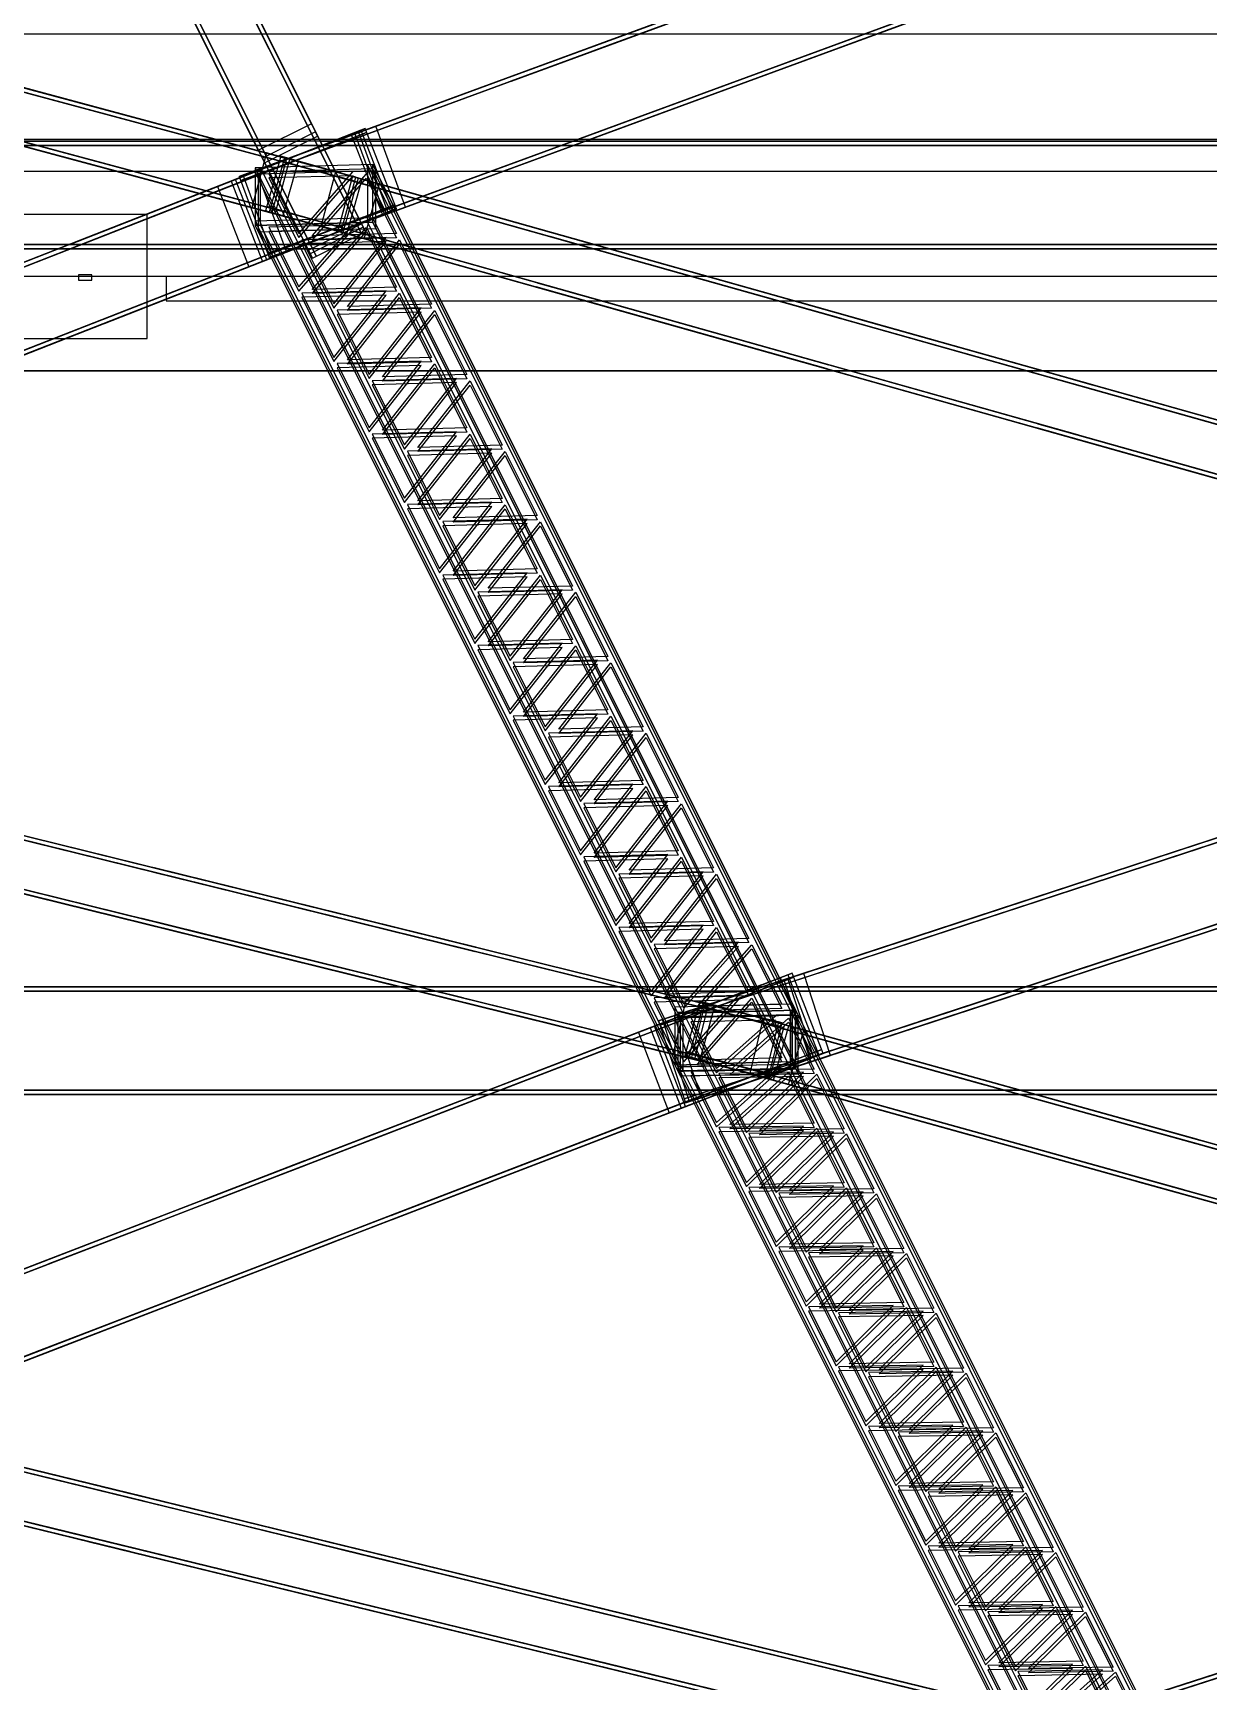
# Model space of a CAD drawing. Header units: millimetres. Extents: x -52000 to 48850, y -48850 to 51750.
# Drawn here: x -12194 to -7832, y 16786 to 22904 of the extents above; entities that cross this region are included whole.
import ezdxf

# ---------------------------------------------------------------- set-up
doc = ezdxf.new("R2010")
doc.units = ezdxf.units.MM
doc.layers.add('D-STR-BASE', color=7, linetype='Continuous', lineweight=25)
doc.layers.add('D-STR-STRC', color=7, linetype='Continuous', lineweight=25)

msp = doc.modelspace()

# ---------------------------------------------------------------- linework, layer by layer
at = {"layer": 'D-STR-BASE'}
for points in [[(-24900, -22900), (24900, -22900), (24900, 22900), (-24900, 22900)], [(24450, 22390), (-24450, 22390), (-24450, 22510), (24450, 22510)], [(24450, 22390), (-24450, 22390), (-24450, 22510), (24450, 22510)], [(-12230, 21770), (-11770, 21770), (-11770, 22230), (-12230, 22230)], [(24000, 22000), (-24000, 22000), (-24000, 21650), (24000, 21650)], [(24000, 22000), (-24000, 22000), (-24000, 21650), (24000, 21650)], [(24000, 22000), (-24000, 22000), (-24000, 21650), (24000, 21650)], [(24000, 22000), (-24000, 22000), (-24000, 21650), (24000, 21650)], [(24000, 22000), (-24000, 22000), (-24000, 21650), (24000, 21650)], [(24000, 22000), (-24000, 22000), (-24000, 21650), (24000, 21650)], [(24000, 22000), (-24000, 22000), (-24000, 21650), (24000, 21650)], [(24000, 22000), (-24000, 22000), (-24000, 21650), (24000, 21650)], [(-11975, 22006), (-12025, 22006), (-12025, 21986), (-11975, 21986)], [(-6300, 22000), (-11700, 22000), (-11700, 21910), (-6300, 21910)], [(-6300, 22000), (-11700, 22000), (-11700, 21910), (-6300, 21910)], [(-23650, -21650), (23650, -21650), (23650, 21650), (-23650, 21650)], [(-23650, -21650), (23650, -21650), (23650, 21650), (-23650, 21650)], [(-23650, -21650), (23650, -21650), (23650, 21650), (-23650, 21650)], [(-23650, -21650), (23650, -21650), (23650, 21650), (-23650, 21650)]]:
    msp.add_lwpolyline(points, close=True, dxfattribs=at)
at = {"layer": 'D-STR-STRC'}
for points in [[(-13208.7, 26627.6), (-13023.1, 26256.5), (-10974.4, 22159), (-11160, 22530.2)], [(-13194.4, 26634.8), (-13008.8, 26263.6), (-10960.1, 22166.2), (-11145.7, 22537.3)], [(166.5, 26631.7), (-276.9, 26468.7), (-11428.2, 22371.3), (-10984.7, 22534.2)], [(172.1, 26616.6), (-271.4, 26453.7), (-11422.7, 22356.3), (-10979.2, 22519.2)], [(-26505.8, 26520.6), (-26248, 26451.3), (-10999.3, 22353.9), (-11257.1, 22423.1)], [(-26501.7, 26536), (-26243.8, 26466.8), (-10995.1, 22369.3), (-11252.9, 22438.6)], [(-13391.2, 26536.4), (-13205.6, 26165.2), (-11156.9, 22067.8), (-11342.5, 22439)], [(-13376.9, 26543.5), (-13191.3, 26172.4), (-11142.6, 22074.9), (-11328.2, 22446.1)], [(-26556.2, 26333.2), (-26298.3, 26264), (-11049.6, 22166.5), (-11307.4, 22235.8)], [(-26552, 26348.7), (-26294.2, 26279.4), (-11045.5, 22182), (-11303.3, 22251.2)], [(271.4, 26346.3), (-172.1, 26183.4), (-11323.3, 22085.9), (-10879.9, 22248.9)], [(276.9, 26331.3), (-166.5, 26168.3), (-11317.8, 22070.9), (-10874.4, 22233.8)], [(-11632.2, 23474.7), (-11499.4, 23208.9), (-11343.5, 22897.2)], [(-11827, 23408), (-11671.1, 23096.3), (-11538.3, 22830.6)], [(-11814.7, 23383.4), (-11681.8, 23117.7), (-11526, 22806)], [(-11812.7, 23415.2), (-11656.8, 23103.4), (-11524, 22837.7)], [(-11800.4, 23390.6), (-11667.5, 23124.9), (-11511.7, 22813.1)], [(-9202.5, 23189.1), (-9559.3, 23058), (-10425.3, 22739.8)], [(-9199.8, 23190.1), (-10065.8, 22871.9), (-10422.6, 22740.8)], [(-8168.4, 23245.2), (-8525.2, 23114.1), (-9391.2, 22795.9)], [(-8165.7, 23246.2), (-9031.6, 22928), (-9388.5, 22796.9)], [(-8162.9, 23230.2), (-8519.7, 23099.1), (-9385.7, 22780.9)], [(-8160.2, 23231.2), (-9026.1, 22913), (-9383, 22781.9)], [(-11473.8, 23157.8), (-11317.9, 22846.1), (-11185.1, 22580.3)], [(-11461.5, 23133.2), (-11328.6, 22867.5), (-11172.8, 22555.8)], [(-11459.5, 23165), (-11303.6, 22853.2), (-11170.8, 22587.5)], [(-11447.2, 23140.4), (-11314.3, 22874.6), (-11158.5, 22562.9)], [(-9197, 23174.1), (-9553.8, 23042.9), (-10419.8, 22724.8)], [(-9194.3, 23175.1), (-10060.2, 22856.9), (-10417.1, 22725.7)], [(-11656.3, 23066.6), (-11500.4, 22754.8), (-11367.5, 22489.1)], [(-11642, 23073.7), (-11486.1, 22762), (-11353.2, 22496.3)], [(-11644, 23042), (-11511.1, 22776.3), (-11355.2, 22464.5)], [(-11629.7, 23049.1), (-11496.8, 22783.4), (-11340.9, 22471.7)], [(-9097.7, 22903.7), (-9454.5, 22772.6), (-10320.4, 22454.4)], [(-9095, 22904.7), (-9960.9, 22586.5), (-10317.8, 22455.4)], [(-9092.1, 22888.7), (-9449, 22757.6), (-10314.9, 22439.4)], [(-9089.4, 22889.7), (-9955.4, 22571.5), (-10312.2, 22440.4)], [(-10131.8, 22847.6), (-10488.6, 22716.5), (-11308.7, 22415.2)], [(-10129.1, 22848.6), (-10949.1, 22547.3), (-11306, 22416.2)], [(-10126.3, 22832.6), (-10483.1, 22701.5), (-11303.1, 22400.2)], [(-10123.6, 22833.6), (-10943.6, 22532.3), (-11300.5, 22401.2)], [(-11288.8, 22823.5), (-11143.7, 22533.3), (-11010.8, 22267.6)], [(-12451, 22760.5), (-12269.9, 22711.9), (-11127.8, 22405)], [(-12445.1, 22758.9), (-11302.9, 22452), (-11121.9, 22403.4)], [(-11303.1, 22816.3), (-11158, 22526.2), (-11025.1, 22260.4)], [(-11290.8, 22791.8), (-11157.9, 22526), (-11012.8, 22235.9)], [(-11276.5, 22798.9), (-11143.6, 22533.2), (-10998.5, 22243)], [(-12455.1, 22745.1), (-12274.1, 22696.4), (-11131.9, 22389.5)], [(-12449.2, 22743.5), (-11307.1, 22436.6), (-11126, 22387.9)], [(-11485.5, 22725.1), (-11340.5, 22434.9), (-11207.6, 22169.2)], [(-11473.2, 22700.5), (-11340.4, 22434.8), (-11195.3, 22144.6)], [(-11471.2, 22732.3), (-11326.1, 22442.1), (-11193.3, 22176.4)], [(-11458.9, 22707.7), (-11326.1, 22442), (-11181, 22151.8)], [(-10961.2, 22548.9), (-11458.1, 22354.2), (-19470, 19214.7), (-18973.1, 19409.5)], [(-10955.4, 22534), (-11452.3, 22339.3), (-19464.1, 19199.9), (-18967.2, 19394.6)], [(-12505.5, 22557.7), (-12324.4, 22509.1), (-11182.3, 22202.2)], [(-12501.3, 22573.2), (-12320.2, 22524.5), (-11178.1, 22217.6)], [(-12499.6, 22556.1), (-11357.4, 22249.2), (-11176.4, 22200.6)], [(-12495.4, 22571.6), (-11353.3, 22264.7), (-11172.2, 22216)], [(-10895.9, 22230.8), (-11012.6, 22528.7), (-11509.5, 22334), (-11392.7, 22036.1)], [(-10844.5, 22250.9), (-10961.2, 22548.9), (-11458.1, 22354.2), (-11341.4, 22056.2)], [(-10874.4, 22233.8), (-10984.7, 22534.2), (-11428.2, 22371.3), (-11317.8, 22070.9)], [(-10811.1, 22257.1), (-10921.4, 22557.5), (-11364.9, 22394.5), (-11254.5, 22094.2)], [(-11160.6, 22567.1), (-11357.3, 22468.7), (-11171.7, 22097.5), (-10975, 22195.9)], [(-11145.7, 22537.3), (-11342.5, 22439), (-11334, 22422.1), (-11137.3, 22520.5)], [(-11145.7, 22537.3), (-11342.5, 22439), (-11156.9, 22067.8), (-10960.1, 22166.2)], [(-10026.9, 22562.3), (-10383.8, 22431.2), (-11203.8, 22129.8)], [(-10024.2, 22563.3), (-10844.3, 22262), (-11201.1, 22130.8)], [(-10021.4, 22547.3), (-10378.2, 22416.1), (-11198.3, 22114.8)], [(-10018.7, 22548.3), (-10838.8, 22246.9), (-11195.6, 22115.8)], [(-10874.4, 22233.8), (-10984.7, 22534.2), (-10998.6, 22529.1), (-10888.2, 22228.8)], [(-10844.5, 22250.9), (-10961.2, 22548.9), (-10976.7, 22542.8), (-10860, 22244.9)], [(190.5, 22533.3), (-290.1, 22375.9), (-9871.7, 19236.4), (-9391.1, 19393.9)], [(195.5, 22518.1), (-285.1, 22360.7), (-9866.7, 19221.2), (-9386.1, 19378.7)], [(22302.6, 22486.6), (22302.6, 22486.6), (-22302.6, 22486.6), (-22302.6, 22486.6)], [(-11178.8, 22502.6), (-11178.8, 22502.6), (-14840.9, 22502.6), (-14840.9, 22502.6)], [(-11178.8, 22486.6), (-11178.8, 22486.6), (-14840.9, 22486.6), (-14840.9, 22486.6)], [(-11078.6, 22502.9), (-11478.4, 22346.2), (-12057.4, 22119.3)], [(-11072.8, 22488), (-11472.6, 22331.3), (-12051.6, 22104.4)], [(-11066.8, 22507.5), (-11645.8, 22280.6), (-12045.6, 22124)], [(-11060.9, 22492.6), (-11639.9, 22265.7), (-12039.8, 22109.1)], [(-11327.5, 22458.6), (-11382, 22255.8), (-11124.2, 22186.6), (-11069.7, 22389.4)], [(-7461.7, 22502.6), (-7461.7, 22502.6), (-11123.8, 22502.6), (-11123.8, 22502.6)], [(-7461.7, 22486.6), (-7461.7, 22486.6), (-11123.8, 22486.6), (-11123.8, 22486.6)], [(-22424.8, 22424.4), (-22137.6, 22353.5), (-9416.6, 19214.1), (-9703.8, 19285)], [(-22421, 22439.9), (-22133.8, 22369.1), (-9412.8, 19229.6), (-9700, 19300.5)], [(-10932.8, 22415.5), (-11369.8, 22403.5), (-9800.1, 19264), (-9363.1, 19276.1)], [(-10932.8, 22201.7), (-10932.8, 22415.5), (-11369.8, 22403.5), (-11369.8, 22189.6)], [(-11349.9, 22190.2), (-11349.9, 22404), (-11369.8, 22403.5), (-11369.8, 22189.6)], [(-10932.8, 22400), (-11369.8, 22387.9), (-9800.1, 19248.5), (-9363.1, 19260.5)], [(-10921.1, 22178.3), (-10921.1, 22392.2), (-11358.1, 22380.2), (-11358.1, 22166.3)], [(-11273.7, 22446.1), (-11330.6, 22244), (-11316.3, 22239.9), (-11259.4, 22442.1)], [(-11273.7, 22446.1), (-11330.6, 22244), (-11028.8, 22159), (-10971.9, 22361.1)], [(-11252.9, 22438.6), (-11307.4, 22235.8), (-11295.2, 22232.5), (-11240.7, 22435.3)], [(-11252.9, 22438.6), (-11307.4, 22235.8), (-11049.6, 22166.5), (-10995.1, 22369.3)], [(-11278.1, 22430.7), (-10976.2, 22345.7), (175, 19206.3), (-126.8, 19291.3)], [(-11273.7, 22446.1), (-10971.9, 22361.1), (179.4, 19221.7), (-122.5, 19306.7)], [(-11209.7, 22428.1), (-11266.6, 22225.9), (-10964.8, 22141), (-10907.9, 22343.1)], [(-11156.5, 22396.5), (-10337.7, 22166), (-10125.7, 22106.3)], [(-11153, 22395.5), (-10941, 22335.8), (-10122.1, 22105.3)], [(-11152.1, 22411.9), (-10333.3, 22181.4), (-10121.3, 22121.7)], [(-11148.6, 22410.9), (-10936.6, 22351.2), (-10117.8, 22120.7)], [(-10932.8, 22201.7), (-10932.8, 22415.5), (-10952.6, 22415), (-10952.6, 22201.1)], [(-11325.8, 22062.3), (-11442.6, 22360.3), (-11458.1, 22354.2), (-11341.4, 22056.2)], [(-11304, 22076), (-11414.3, 22376.4), (-11428.2, 22371.3), (-11317.8, 22070.9)], [(-11005.5, 22389.9), (-11318.4, 22381.2), (-11207.7, 22159.8)], [(-11005.5, 22374.3), (-11318.4, 22365.7), (-11207.7, 22144.3)], [(-10955.6, 22380.6), (-10844.9, 22159.2), (-11157.8, 22150.6)], [(-10955.6, 22365.1), (-10844.9, 22143.7), (-11157.8, 22135)], [(-11007.4, 22372.6), (-11061.9, 22169.8), (-11049.6, 22166.5), (-10995.1, 22369.3)], [(-10986.3, 22365.2), (-11043.2, 22163), (-11028.8, 22159), (-10971.9, 22361.1)], [(-22471.3, 22236.1), (-22184.1, 22165.2), (-9463.1, 19025.8), (-9750.3, 19096.6)], [(-22467.5, 22251.6), (-22180.3, 22180.7), (-9459.3, 19041.3), (-9746.5, 19112.2)], [(-10850.3, 22265.8), (-11347.2, 22071.1), (-19359, 18931.7), (-18862.1, 19126.4)], [(-10844.5, 22250.9), (-11341.4, 22056.2), (-19353.2, 18916.8), (-18856.3, 19111.5)], [(-11709, 22255.9), (-12108.8, 22099.2), (-12725.1, 21857.7)], [(-11703.2, 22241), (-12103, 22084.3), (-12719.3, 21842.8)], [(-11697.2, 22260.5), (-12313.4, 22019), (-12713.3, 21862.3)], [(-11691.3, 22245.6), (-12307.6, 22004.1), (-12707.4, 21847.4)], [(-10967.7, 22219.8), (-11367.5, 22063.2), (-11946.5, 21836.3)], [(-10955.9, 22224.5), (-11534.9, 21997.6), (-11934.7, 21840.9)], [(-10950, 22209.6), (-11529, 21982.7), (-11928.9, 21826)], [(-10932.8, 22217.2), (-11369.8, 22205.2), (-9800.1, 19065.7), (-9363.1, 19077.8)], [(-11330.6, 22244), (-11028.8, 22159), (122.5, 19019.6), (-179.4, 19104.5)], [(-11326.3, 22259.4), (-11024.5, 22174.4), (126.8, 19035), (-175, 19119.9)], [(-11209, 22209.7), (-10390.2, 21979.2), (-10178.2, 21919.5)], [(-11205.5, 22208.8), (-10993.5, 22149.1), (-10174.7, 21918.5)], [(-11204.7, 22225.1), (-10385.9, 21994.6), (-10173.9, 21934.9)], [(-11201.2, 22224.2), (-10989.2, 22164.5), (-10170.4, 21933.9)], [(285.1, 22244.5), (-195.5, 22087), (-9777, 18947.6), (-9296.4, 19105)], [(290.1, 22229.2), (-190.5, 22071.8), (-9772, 18932.4), (-9291.5, 19089.8)], [(-10961.8, 22204.9), (-11361.7, 22048.3), (-11940.7, 21821.4)], [(-10932.8, 22201.7), (-11369.8, 22189.6), (-9800.1, 19050.2), (-9363.1, 19062.2)], [(-11005.5, 22191.6), (-11318.4, 22182.9), (-11207.7, 21961.5)], [(-11005.5, 22176), (-11318.4, 22167.4), (-11207.7, 21946)], [(-10968.5, 22183), (-11165.3, 22084.7), (-11156.9, 22067.8), (-10960.1, 22166.2)], [(-10955.6, 22182.3), (-10844.9, 21960.9), (-11157.8, 21952.3)], [(-10955.6, 22166.8), (-10844.9, 21945.4), (-11157.8, 21936.7)], [(-10273.6, 22147.9), (-9408.4, 21904.3), (-9196.4, 21844.7)], [(-10270.1, 22146.9), (-10058.1, 22087.3), (-9192.9, 21843.7)], [(-10269.3, 22163.3), (-9404.1, 21919.7), (-9192.1, 21860.1)], [(-10265.8, 22162.3), (-10053.8, 22102.7), (-9188.5, 21859.1)], [(22302.6, 22118.6), (22302.6, 22118.6), (-22302.6, 22118.6), (-22302.6, 22118.6)], [(-11178.8, 22118.6), (-11178.8, 22118.6), (-14840.9, 22118.6), (-14840.9, 22118.6)], [(-11178.8, 22102.6), (-11178.8, 22102.6), (-14840.9, 22102.6), (-14840.9, 22102.6)], [(-10883.2, 22145.2), (-11196, 22136.5), (-11076.9, 21898.2)], [(-10883.2, 22129.6), (-11196, 22121), (-11076.9, 21882.7)], [(-7461.7, 22118.6), (-7461.7, 22118.6), (-11123.8, 22118.6), (-11123.8, 22118.6)], [(-7461.7, 22102.6), (-7461.7, 22102.6), (-11123.8, 22102.6), (-11123.8, 22102.6)], [(-10833.2, 22135.9), (-10714.1, 21897.6), (-11026.9, 21889)], [(-10833.2, 22120.3), (-10714.1, 21882), (-11026.9, 21873.4)], [(-11598.1, 21972.8), (-11997.9, 21816.1), (-12614.2, 21574.7)], [(-11586.3, 21977.5), (-12202.5, 21736), (-12602.4, 21579.3)], [(-10321.9, 21976.6), (-9456.6, 21733), (-9244.6, 21673.3)], [(-10318.3, 21975.6), (-10106.3, 21915.9), (-9241.1, 21672.3)], [(-11592.2, 21957.9), (-11992.1, 21801.2), (-12608.3, 21559.8)], [(-11580.4, 21962.6), (-12196.7, 21721.1), (-12596.5, 21564.4)], [(-10883.2, 21946.9), (-11196, 21938.2), (-11076.9, 21699.9)], [(-10883.2, 21931.3), (-11196, 21922.7), (-11076.9, 21684.4)], [(-10833.2, 21937.6), (-10714.1, 21699.3), (-11026.9, 21690.7)], [(-10833.2, 21922), (-10714.1, 21683.7), (-11026.9, 21675.1)], [(-10326.2, 21961.2), (-9461, 21717.6), (-9249, 21657.9)], [(-10322.7, 21960.2), (-10110.7, 21900.5), (-9245.4, 21656.9)], [(-10752.4, 21883.5), (-11065.2, 21874.9), (-10946.1, 21636.6)], [(-10752.4, 21868), (-11065.2, 21859.4), (-10946.1, 21621.1)], [(-10702.4, 21874.3), (-10583.3, 21636), (-10896.1, 21627.3)], [(-10702.4, 21858.7), (-10583.3, 21620.4), (-10896.1, 21611.8)], [(-9344.4, 21886.3), (-8479.1, 21642.7), (-8267.1, 21583)], [(-9340.8, 21885.3), (-9128.8, 21825.6), (-8263.6, 21582.1)], [(-9340, 21901.7), (-8474.8, 21658.1), (-8262.8, 21598.4)], [(-9336.5, 21900.7), (-9124.5, 21841), (-8259.3, 21597.5)], [(-10752.4, 21685.2), (-11065.2, 21676.6), (-10946.1, 21438.3)], [(-10752.4, 21669.7), (-11065.2, 21661.1), (-10946.1, 21422.8)], [(-10702.4, 21676), (-10583.3, 21437.7), (-10896.1, 21429)], [(-10702.4, 21660.4), (-10583.3, 21422.1), (-10896.1, 21413.5)], [(-9396.9, 21699.6), (-8531.7, 21456), (-8319.7, 21396.3)], [(-9393.4, 21698.6), (-9181.4, 21638.9), (-8316.2, 21395.3)], [(-9392.6, 21715), (-8527.4, 21471.4), (-8315.4, 21411.7)], [(-9389.1, 21714), (-9177.1, 21654.3), (-8311.8, 21410.7)], [(-10621.6, 21621.9), (-10934.4, 21613.3), (-10815.3, 21375)], [(-10621.6, 21606.4), (-10934.4, 21597.7), (-10815.3, 21359.4)], [(-10571.6, 21612.7), (-10452.5, 21374.3), (-10765.3, 21365.7)], [(-10571.6, 21597.1), (-10452.5, 21358.8), (-10765.3, 21350.2)], [(-8415.1, 21624.7), (-7549.8, 21381.1), (-7337.8, 21321.4)], [(-8411.6, 21623.7), (-8199.6, 21564), (-7334.3, 21320.4)], [(-8410.7, 21640.1), (-7545.5, 21396.5), (-7333.5, 21336.8)], [(-8407.2, 21639.1), (-8195.2, 21579.4), (-7330, 21335.8)], [(-10621.6, 21423.6), (-10934.4, 21415), (-10815.3, 21176.7)], [(-10571.6, 21414.4), (-10452.5, 21176), (-10765.3, 21167.4)], [(-8467.7, 21438), (-7602.4, 21194.4), (-7390.4, 21134.7)], [(-8464.1, 21437), (-8252.1, 21377.3), (-7386.9, 21133.7)], [(-8463.3, 21453.4), (-7598.1, 21209.8), (-7386.1, 21150.1)], [(-8459.8, 21452.4), (-8247.8, 21392.7), (-7382.6, 21149.1)], [(-10621.6, 21408.1), (-10934.4, 21399.4), (-10815.3, 21161.1)], [(-10490.8, 21360.3), (-10803.6, 21351.7), (-10684.5, 21113.4)], [(-10571.6, 21398.8), (-10452.5, 21160.5), (-10765.3, 21151.9)], [(-10490.8, 21344.7), (-10803.6, 21336.1), (-10684.5, 21097.8)], [(-10440.8, 21351), (-10321.7, 21112.7), (-10634.5, 21104.1)], [(-10440.8, 21335.5), (-10321.7, 21097.2), (-10634.5, 21088.6)], [(-10490.8, 21162), (-10803.6, 21153.4), (-10684.5, 20915.1)], [(-10490.8, 21146.4), (-10803.6, 21137.8), (-10684.5, 20899.5)], [(-10440.8, 21152.7), (-10321.7, 20914.4), (-10634.5, 20905.8)], [(-10440.8, 21137.2), (-10321.7, 20898.9), (-10634.5, 20890.3)], [(-10359.9, 21098.7), (-10672.8, 21090.1), (-10553.6, 20851.7)], [(-10359.9, 21083.1), (-10672.8, 21074.5), (-10553.6, 20836.2)], [(-10310, 21089.4), (-10190.9, 20851.1), (-10503.7, 20842.5)], [(-10310, 21073.9), (-10190.9, 20835.6), (-10503.7, 20826.9)], [(-10359.9, 20900.4), (-10672.8, 20891.8), (-10553.6, 20653.4)], [(-10359.9, 20884.8), (-10672.8, 20876.2), (-10553.6, 20637.9)], [(-10310, 20891.1), (-10190.9, 20652.8), (-10503.7, 20644.2)], [(-10310, 20875.6), (-10190.9, 20637.3), (-10503.7, 20628.6)], [(-10229.1, 20837.1), (-10542, 20828.4), (-10422.8, 20590.1)], [(-10229.1, 20821.5), (-10542, 20812.9), (-10422.8, 20574.6)], [(-10179.2, 20827.8), (-10060, 20589.5), (-10372.9, 20580.9)], [(-10179.2, 20812.2), (-10060, 20573.9), (-10372.9, 20565.3)], [(-10229.1, 20638.8), (-10542, 20630.1), (-10422.8, 20391.8)], [(-10229.1, 20623.2), (-10542, 20614.6), (-10422.8, 20376.3)], [(-10179.2, 20629.5), (-10060, 20391.2), (-10372.9, 20382.6)], [(-10098.3, 20575.4), (-10411.2, 20566.8), (-10292, 20328.5)], [(-10098.3, 20559.9), (-10411.2, 20551.3), (-10292, 20313)], [(-10179.2, 20613.9), (-10060, 20375.6), (-10372.9, 20367)], [(-10048.4, 20566.2), (-9929.2, 20327.9), (-10242.1, 20319.3)], [(-10048.4, 20550.6), (-9929.2, 20312.3), (-10242.1, 20303.7)], [(-10098.3, 20377.1), (-10411.2, 20368.5), (-10292, 20130.2)], [(-10098.3, 20361.6), (-10411.2, 20353), (-10292, 20114.7)], [(-9967.5, 20313.8), (-10280.4, 20305.2), (-10161.2, 20066.9)], [(-10048.4, 20367.9), (-9929.2, 20129.6), (-10242.1, 20121)], [(-10048.4, 20352.3), (-9929.2, 20114), (-10242.1, 20105.4)], [(-9967.5, 20298.3), (-10280.4, 20289.6), (-10161.2, 20051.3)], [(-9917.6, 20304.6), (-9798.4, 20066.3), (-10111.3, 20057.6)], [(-9917.6, 20289), (-9798.4, 20050.7), (-10111.3, 20042.1)], [(-7075.5, 20152.6), (-7462.3, 20025.9), (-8202.5, 19783.4)], [(-7070.6, 20137.4), (-7457.3, 20010.7), (-8197.5, 19768.2)], [(-7068, 20155.1), (-7808.2, 19912.6), (-8194.9, 19785.8)], [(-7063, 20139.9), (-7803.2, 19897.3), (-8189.9, 19770.6)], [(-9967.5, 20115.5), (-10280.4, 20106.9), (-10161.2, 19868.6)], [(-9967.5, 20100), (-10280.4, 20091.3), (-10161.2, 19853)], [(-9917.6, 20106.3), (-9798.4, 19868), (-10111.3, 19859.3)], [(-9917.6, 20090.7), (-9798.4, 19852.4), (-10111.3, 19843.8)], [(-12807, 20050.8), (-12605.3, 20001), (-11614.1, 19756.4)], [(-12806.8, 20050.8), (-11815.6, 19806.1), (-11613.9, 19756.4)], [(-12803.2, 20066.3), (-12601.5, 20016.6), (-11610.3, 19772)], [(-12802.9, 20066.3), (-11811.8, 19821.7), (-11610.1, 19771.9)], [(-9836.7, 20052.2), (-10149.6, 20043.6), (-10030.4, 19805.3)], [(-9836.7, 20036.6), (-10149.6, 20028), (-10030.4, 19789.7)], [(-9786.8, 20042.9), (-9667.6, 19804.6), (-9980.5, 19796)], [(-9786.8, 20027.4), (-9667.6, 19789.1), (-9980.5, 19780.5)], [(-7874, 19891), (-8260.7, 19764.3), (-9000.9, 19521.7)], [(-7866.4, 19893.5), (-8606.7, 19650.9), (-8993.4, 19524.2)], [(-12853.5, 19862.5), (-12651.8, 19812.7), (-11660.6, 19568.1)], [(-12853.3, 19862.4), (-11862.1, 19617.8), (-11660.4, 19568)], [(-12849.7, 19878), (-12647.9, 19828.2), (-11656.8, 19583.6)], [(-12849.4, 19877.9), (-11858.3, 19633.3), (-11656.5, 19583.5)], [(-9836.7, 19853.9), (-10149.6, 19845.3), (-10030.4, 19607)], [(-9836.7, 19838.3), (-10149.6, 19829.7), (-10030.4, 19591.4)], [(-9786.8, 19844.6), (-9667.6, 19606.3), (-9980.5, 19597.7)], [(-9786.8, 19829.1), (-9667.6, 19590.8), (-9980.5, 19582.2)], [(-7869, 19875.8), (-8255.7, 19749.1), (-8996, 19506.5)], [(-7861.4, 19878.3), (-8601.7, 19635.7), (-8988.4, 19509)], [(-6980.9, 19863.7), (-7367.6, 19737), (-8107.8, 19494.5)], [(-6975.9, 19848.5), (-7362.6, 19721.8), (-8102.8, 19479.3)], [(-6973.3, 19866.2), (-7713.5, 19623.7), (-8100.2, 19497)], [(-6968.3, 19851), (-7708.5, 19608.5), (-8095.3, 19481.8)], [(-11746.9, 19789.2), (-11545.2, 19739.4), (-10554, 19494.8)], [(-11746.7, 19789.1), (-10755.5, 19544.5), (-10553.8, 19494.7)], [(-11743.1, 19804.7), (-11541.4, 19754.9), (-10550.2, 19510.3)], [(-11742.9, 19804.7), (-10751.7, 19560.1), (-10550, 19510.3)], [(-9705.9, 19790.6), (-10018.8, 19782), (-9899.6, 19543.7)], [(-9705.9, 19775), (-10018.8, 19766.4), (-9899.6, 19528.1)], [(-9656, 19781.3), (-9536.8, 19543), (-9849.7, 19534.4)], [(-9656, 19765.8), (-9536.8, 19527.5), (-9849.7, 19518.8)], [(-11793.4, 19600.8), (-11591.7, 19551.1), (-10600.5, 19306.5)], [(-11793.2, 19600.8), (-10802, 19356.2), (-10600.3, 19306.4)], [(-11789.6, 19616.4), (-11587.9, 19566.6), (-10596.7, 19322)], [(-11789.3, 19616.3), (-10798.2, 19371.7), (-10596.5, 19321.9)], [(-9705.9, 19592.3), (-10018.8, 19583.7), (-9899.6, 19345.4)], [(-9656, 19583), (-9536.8, 19344.7), (-9849.7, 19336.1)], [(-8672.5, 19629.4), (-9059.2, 19502.7), (-9757.2, 19274)], [(-8667.5, 19614.2), (-9054.2, 19487.5), (-9752.2, 19258.8)], [(-8664.9, 19631.9), (-9362.9, 19403.2), (-9749.6, 19276.4)], [(-8659.9, 19616.6), (-9357.9, 19387.9), (-9744.6, 19261.2)], [(-7779.4, 19602.1), (-8166.1, 19475.4), (-8906.3, 19232.9)], [(-7774.4, 19586.9), (-8161.1, 19460.2), (-8901.3, 19217.6)], [(-7771.8, 19604.6), (-8512, 19362), (-8898.7, 19235.3)], [(-7766.8, 19589.4), (-8507, 19346.8), (-8893.7, 19220.1)], [(-10686.8, 19527.6), (-10485.1, 19477.8), (-9543.9, 19245.5)], [(-10686.6, 19527.5), (-9745.4, 19295.2), (-9543.7, 19245.5)], [(-10683, 19543.1), (-10481.3, 19493.3), (-9540.1, 19261)], [(-10682.8, 19543), (-9741.6, 19310.8), (-9539.9, 19261)], [(-9705.9, 19576.7), (-10018.8, 19568.1), (-9899.6, 19329.8)], [(-9575.1, 19529), (-9887.9, 19520.3), (-9777.2, 19298.9)], [(-9656, 19567.5), (-9536.8, 19329.2), (-9849.7, 19320.5)], [(-9525.2, 19519.7), (-9414.4, 19298.3), (-9727.3, 19289.7)], [(-9575.1, 19513.4), (-9887.9, 19504.8), (-9777.2, 19283.4)], [(-9525.2, 19504.1), (-9414.4, 19282.7), (-9727.3, 19274.1)], [(-9375.1, 19414), (-9903, 19210.9), (-16821.4, 16547.7), (-16293.6, 16750.9)], [(-9369.4, 19399.1), (-9897.2, 19195.9), (-16815.7, 16532.8), (-16287.8, 16736)], [(-9303.8, 19098.6), (-9418.8, 19397.2), (-9946.6, 19194), (-9831.7, 18895.4)], [(-9260.2, 19115.4), (-9375.1, 19414), (-9903, 19210.9), (-9788, 18912.2)], [(-9291.5, 19089.8), (-9391.1, 19393.9), (-9871.7, 19236.4), (-9772, 18932.4)], [(-9233.2, 19108.9), (-9332.9, 19413), (-9813.4, 19255.5), (-9713.8, 18951.4)], [(-9291.5, 19089.8), (-9391.1, 19393.9), (-9406.1, 19389), (-9306.5, 19084.9)], [(-9260.2, 19115.4), (-9375.1, 19414), (-9391.6, 19407.7), (-9276.7, 19109.1)], [(209.8, 19399), (-308.1, 19231.8), (-8558.1, 16568.7), (-8040.2, 16735.8)], [(19163.1, 19347.1), (19163.1, 19347.1), (-19163.1, 19347.1), (-19163.1, 19347.1)], [(-9609.1, 19363.1), (-9609.1, 19363.1), (-12747.9, 19363.1), (-12747.9, 19363.1)], [(-9609.1, 19347.1), (-9609.1, 19347.1), (-12747.9, 19347.1), (-12747.9, 19347.1)], [(-10733.3, 19339.2), (-10531.6, 19289.4), (-9590.4, 19057.2)], [(-10733.1, 19339.2), (-9791.9, 19106.9), (-9590.2, 19057.1)], [(-10729.5, 19354.8), (-10527.8, 19305), (-9586.6, 19072.7)], [(-10729.3, 19354.7), (-9788.1, 19122.4), (-9586.3, 19072.6)], [(-9488.9, 19370.2), (-9913.6, 19206.7), (-10414.8, 19013.8)], [(-9483.2, 19355.3), (-9907.9, 19191.8), (-10409.1, 18998.9)], [(-9471.4, 19377), (-9972.6, 19184), (-10397.4, 19020.5)], [(-9465.7, 19362), (-9966.9, 19169.1), (-10391.6, 19005.6)], [(-8577.8, 19340.5), (-8964.5, 19213.8), (-9662.5, 18985.1)], [(-8570.2, 19343), (-9268.2, 19114.3), (-9655, 18987.6)], [(-6415.2, 19363.1), (-6415.2, 19363.1), (-9554.1, 19363.1), (-9554.1, 19363.1)], [(-6415.2, 19347.1), (-6415.2, 19347.1), (-9554.1, 19347.1), (-9554.1, 19347.1)], [(214.7, 19383.7), (-303.1, 19216.6), (-8553.1, 16553.5), (-8035.3, 16720.6)], [(-19301.2, 19288.4), (-18982.9, 19210.8), (-8069.8, 16547.6), (-8388, 16625.3)], [(-19297.4, 19304), (-18979.1, 19226.3), (-8066, 16563.2), (-8384.2, 16640.8)], [(-9575.1, 19330.7), (-9887.9, 19322), (-9777.2, 19100.6)], [(-9575.1, 19315.1), (-9887.9, 19306.5), (-9777.2, 19085.1)], [(-9768.9, 19317.5), (-9819.2, 19113.6), (-9532, 19042.8), (-9481.7, 19246.6)], [(-9374.7, 19085.5), (-9374.7, 19299.4), (-9811.7, 19287.4), (-9811.7, 19073.5)], [(-9362.5, 19275), (-9800.6, 19267.4), (-8469, 16604.2), (-8031, 16611.9)], [(-9362.5, 19058.9), (-9362.5, 19275), (-9800.6, 19267.4), (-9800.6, 19051.2)], [(-9363.1, 19062.2), (-9363.1, 19276.1), (-9800.1, 19264), (-9800.1, 19050.2)], [(-9718.4, 19310.1), (-9774.6, 19107.8), (-9758.9, 19103.4), (-9702.7, 19305.8)], [(-9718.4, 19310.1), (-9774.6, 19107.8), (-9444.7, 19016.1), (-9388.5, 19218.4)], [(-9700, 19300.5), (-9750.3, 19096.6), (-9736.6, 19093.3), (-9686.3, 19297.1)], [(-9700, 19300.5), (-9750.3, 19096.6), (-9463.1, 19025.8), (-9412.8, 19229.6)], [(-9525.2, 19321.4), (-9414.4, 19100), (-9727.3, 19091.4)], [(-9525.2, 19305.8), (-9414.4, 19084.4), (-9727.3, 19075.8)], [(-9722.7, 19294.7), (-9392.8, 19203), (188.8, 16539.9), (-141.1, 16631.6)], [(-9662.6, 19294.6), (-9718.8, 19092.3), (-9388.9, 19000.6), (-9332.7, 19202.9)], [(-9718.4, 19310.1), (-9388.5, 19218.4), (193.1, 16555.3), (-136.8, 16647)], [(-8572.8, 19325.3), (-8959.6, 19198.6), (-9657.6, 18969.9)], [(-8565.3, 19327.8), (-9263.3, 19099.1), (-9650, 18972.3)], [(-9606.1, 19278.9), (-8903.9, 19083.7), (-8672.1, 19019.3)], [(-9595.8, 19276.1), (-9364.1, 19211.7), (-8661.9, 19016.5)], [(-9363.1, 19062.2), (-9363.1, 19276.1), (-9382.9, 19275.5), (-9382.9, 19061.7)], [(-9362.5, 19058.9), (-9362.5, 19275), (-9382.4, 19274.7), (-9382.4, 19058.5)], [(-9771.5, 18918.6), (-9886.5, 19217.2), (-9903, 19210.9), (-9788, 18912.2)], [(-9757, 18937.3), (-9856.7, 19241.4), (-9871.7, 19236.4), (-9772, 18932.4)], [(-9780.7, 19051.6), (-9780.7, 19267.7), (-9800.6, 19267.4), (-9800.6, 19051.2)], [(-9362.5, 19259.3), (-9800.6, 19251.7), (-8469, 16588.5), (-8031, 16596.2)], [(-9780.2, 19050.7), (-9780.2, 19264.6), (-9800.1, 19264), (-9800.1, 19050.2)], [(-9353.2, 19040.3), (-9353.2, 19256.4), (-9791.3, 19248.8), (-9791.3, 19032.6)], [(-9437.8, 19254.9), (-9751.5, 19249.5), (-9656.6, 19059.6)], [(-9437.8, 19239.2), (-9751.5, 19233.7), (-9656.6, 19043.9)], [(-9610.4, 19263.5), (-8908.1, 19068.3), (-8676.4, 19003.9)], [(-9388.9, 19247.3), (-9293.9, 19057.5), (-9607.6, 19052)], [(-9388.9, 19231.6), (-9293.9, 19041.8), (-9607.6, 19036.3)], [(-9600.1, 19260.7), (-9368.4, 19196.3), (-8666.2, 19001.1)], [(-9426.5, 19233), (-9476.8, 19029.1), (-9463.1, 19025.8), (-9412.8, 19229.6)], [(-9404.2, 19222.8), (-9460.4, 19020.5), (-9444.7, 19016.1), (-9388.5, 19218.4)], [(-10033.8, 19160.5), (-10458.5, 18997), (-10991.4, 18791.9)], [(-10016.3, 19167.2), (-10549.2, 18962.1), (-10973.9, 18798.6)], [(-10010.6, 19152.3), (-10543.4, 18947.2), (-10968.2, 18783.7)], [(-19347.1, 19100), (-19028.9, 19022.3), (-8115.8, 16359.2), (-8434, 16436.8)], [(-19343.4, 19115.5), (-19025.1, 19037.8), (-8112, 16374.7), (-8430.2, 16452.4)], [(-9265.9, 19130.3), (-9793.8, 18927.2), (-16712.2, 16264), (-16184.3, 16467.2)], [(-9260.2, 19115.4), (-9788, 18912.2), (-16706.4, 16249.1), (-16178.6, 16452.3)], [(-10028, 19145.6), (-10452.8, 18982.1), (-10985.6, 18777)], [(-9362.2, 19093.3), (-9863.4, 18900.3), (-10288.2, 18736.8)], [(-9774.6, 19107.8), (-9444.7, 19016.1), (136.8, 16353), (-193.1, 16444.7)], [(-9770.3, 19123.2), (-9440.4, 19031.5), (141.1, 16368.4), (-188.8, 16460.1)], [(-9658, 19092), (-8955.8, 18896.8), (-8724.1, 18832.4)], [(-9647.8, 19089.2), (-9416.1, 19024.8), (-8713.9, 18829.6)], [(-9379.7, 19086.5), (-9804.4, 18923), (-10305.6, 18730.1)], [(-9373.9, 19071.6), (-9798.7, 18908.1), (-10299.9, 18715.2)], [(-9356.5, 19078.3), (-9857.7, 18885.4), (-10282.4, 18721.9)], [(-9362.5, 19074.6), (-9800.6, 19067), (-8469, 16403.8), (-8031, 16411.5)], [(-9362.5, 19058.9), (-9800.6, 19051.2), (-8469, 16388.1), (-8031, 16395.8)], [(-9437.8, 19054.5), (-9751.5, 19049.1), (-9656.6, 18859.2)], [(-9437.8, 19038.8), (-9751.5, 19033.3), (-9656.6, 18843.5)], [(-9662.3, 19076.6), (-8960.1, 18881.4), (-8728.4, 18817)], [(-9652.1, 19073.7), (-9420.4, 19009.3), (-8718.1, 18814.2)], [(-9333.6, 19046.5), (-9647.3, 19041), (-9545.6, 18837.7)], [(-9333.6, 19030.8), (-9647.3, 19025.3), (-9545.6, 18822)], [(-9388.9, 19046.9), (-9293.9, 18857.1), (-9607.6, 18851.6)], [(-9388.9, 19031.2), (-9293.9, 18841.4), (-9607.6, 18835.9)], [(-9284.6, 19038.9), (-9183, 18835.6), (-9496.6, 18830.1)], [(-8852.3, 19052.8), (-8109.7, 18846.4), (-7878, 18782)], [(-8848.1, 19068.2), (-8105.4, 18861.8), (-7873.7, 18797.4)], [(-8842.1, 19050), (-8610.4, 18985.6), (-7867.7, 18779.2)], [(-8837.8, 19065.4), (-8606.1, 19001), (-7863.4, 18794.6)], [(19163.1, 18979.1), (19163.1, 18979.1), (-19163.1, 18979.1), (-19163.1, 18979.1)], [(-9609.1, 18979.1), (-9609.1, 18979.1), (-12747.9, 18979.1), (-12747.9, 18979.1)], [(-6415.2, 18979.1), (-6415.2, 18979.1), (-9554.1, 18979.1), (-9554.1, 18979.1)], [(-9284.6, 19023.2), (-9183, 18819.9), (-9496.6, 18814.4)], [(-9609.1, 18963.1), (-9609.1, 18963.1), (-12747.9, 18963.1), (-12747.9, 18963.1)], [(-10610.3, 18938.6), (-11035.1, 18775.1), (-11567.9, 18570)], [(-10604.6, 18923.6), (-11029.3, 18760.1), (-11562.2, 18555)], [(-10592.8, 18945.3), (-11125.7, 18740.2), (-11550.5, 18576.7)], [(-10587.1, 18930.4), (-11120, 18725.3), (-11544.7, 18561.8)], [(-6415.2, 18963.1), (-6415.2, 18963.1), (-9554.1, 18963.1), (-9554.1, 18963.1)], [(-9924.6, 18876.8), (-10349.3, 18713.3), (-10882.2, 18508.2)], [(-9918.8, 18861.9), (-10343.6, 18698.4), (-10876.4, 18493.3)], [(-9907.1, 18883.5), (-10440, 18678.4), (-10864.7, 18514.9)], [(-9901.4, 18868.6), (-10434.2, 18663.5), (-10859, 18500)], [(-9333.6, 18846.1), (-9647.3, 18840.6), (-9545.6, 18637.3)], [(-8904.3, 18865.9), (-8161.6, 18659.5), (-7929.9, 18595.1)], [(-8900, 18881.3), (-8157.3, 18674.9), (-7925.6, 18610.5)], [(-8894.1, 18863.1), (-8662.3, 18798.7), (-7919.7, 18592.2)], [(-8889.8, 18878.5), (-8658.1, 18814.1), (-7915.4, 18607.7)], [(-8049.6, 18846.3), (-7306.9, 18639.9), (-7075.2, 18575.5)], [(-8039.4, 18843.5), (-7807.6, 18779.1), (-7065, 18572.6)], [(-9333.6, 18830.4), (-9647.3, 18824.9), (-9545.6, 18621.6)], [(-9222.7, 18824.6), (-9536.3, 18819.1), (-9434.6, 18615.8)], [(-9222.7, 18808.9), (-9536.3, 18803.4), (-9434.6, 18600.1)], [(-9284.6, 18838.5), (-9183, 18635.2), (-9496.6, 18629.7)], [(-9284.6, 18822.8), (-9183, 18619.5), (-9496.6, 18614)], [(-9173.7, 18817), (-9072, 18613.7), (-9385.6, 18608.2)], [(-9173.7, 18801.3), (-9072, 18597.9), (-9385.6, 18592.5)], [(-8053.9, 18830.9), (-7311.2, 18624.5), (-7079.5, 18560.1)], [(-8043.6, 18828.1), (-7811.9, 18763.6), (-7069.3, 18557.2)], [(-11169.4, 18723.4), (-11702.2, 18518.3), (-12127, 18354.8)], [(-11186.8, 18716.7), (-11611.6, 18553.2), (-12144.5, 18348)], [(-11181.1, 18701.7), (-11605.8, 18538.2), (-12138.7, 18333.1)], [(-11163.6, 18708.4), (-11696.5, 18503.3), (-12121.2, 18339.8)], [(-10483.6, 18661.6), (-11016.5, 18456.5), (-11441.3, 18293)], [(-8101.6, 18659.4), (-7358.9, 18453), (-7127.2, 18388.6)], [(-10501.1, 18654.9), (-10925.8, 18491.4), (-11458.7, 18286.3)], [(-10495.4, 18639.9), (-10920.1, 18476.4), (-11453, 18271.3)], [(-10477.9, 18646.7), (-11010.8, 18441.5), (-11435.5, 18278)], [(-9222.7, 18624.2), (-9536.3, 18618.7), (-9434.6, 18415.4)], [(-9222.7, 18608.4), (-9536.3, 18603), (-9434.6, 18399.6)], [(-9111.7, 18602.6), (-9425.3, 18597.2), (-9323.7, 18393.8)], [(-9173.7, 18616.6), (-9072, 18413.3), (-9385.6, 18407.8)], [(-9173.7, 18600.9), (-9072, 18397.5), (-9385.6, 18392.1)], [(-8105.8, 18644), (-7363.2, 18437.6), (-7131.5, 18373.2)], [(-8095.6, 18641.1), (-7863.9, 18576.7), (-7121.2, 18370.3)], [(-8091.3, 18656.6), (-7859.6, 18592.1), (-7116.9, 18385.7)], [(-9111.7, 18586.9), (-9425.3, 18581.4), (-9323.7, 18378.1)], [(-9062.7, 18595.1), (-8961, 18391.7), (-9274.7, 18386.3)], [(-9062.7, 18579.3), (-8961, 18376), (-9274.7, 18370.5)], [(-11763.4, 18494.7), (-12188.1, 18331.2), (-12721, 18126.1)], [(-11757.6, 18479.8), (-12182.4, 18316.3), (-12715.2, 18111.2)], [(-11745.9, 18501.4), (-12278.8, 18296.3), (-12703.5, 18132.8)], [(-11740.2, 18486.5), (-12273, 18281.4), (-12697.8, 18117.9)], [(-11077.6, 18432.9), (-11502.4, 18269.4), (-12035.2, 18064.3)], [(-11071.9, 18418), (-11496.6, 18254.5), (-12029.5, 18049.4)], [(-11060.2, 18439.7), (-11593, 18234.5), (-12017.8, 18071)], [(-11054.4, 18424.7), (-11587.3, 18219.6), (-12012, 18056.1)], [(-9111.7, 18402.2), (-9425.3, 18396.8), (-9323.7, 18193.4)], [(-9111.7, 18386.5), (-9425.3, 18381), (-9323.7, 18177.7)], [(-9000.7, 18380.7), (-9314.4, 18375.2), (-9212.7, 18171.9)], [(-9000.7, 18365), (-9314.4, 18359.5), (-9212.7, 18156.2)], [(-9062.7, 18394.6), (-8961, 18191.3), (-9274.7, 18185.8)], [(-9062.7, 18378.9), (-8961, 18175.6), (-9274.7, 18170.1)], [(-8951.7, 18373.1), (-8850.1, 18169.8), (-9163.7, 18164.3)], [(-8951.7, 18357.4), (-8850.1, 18154.1), (-9163.7, 18148.6)], [(-11654.2, 18211), (-12078.9, 18047.5), (-12611.8, 17842.4)], [(-11648.4, 18196.1), (-12073.2, 18032.6), (-12606, 17827.5)], [(-11636.7, 18217.7), (-12169.6, 18012.6), (-12594.3, 17849.1)], [(-11631, 18202.8), (-12163.8, 17997.7), (-12588.6, 17834.2)], [(-9000.7, 18180.3), (-9314.4, 18174.8), (-9212.7, 17971.5)], [(-8951.7, 18172.7), (-8850.1, 17969.4), (-9163.7, 17963.9)], [(-9000.7, 18164.6), (-9314.4, 18159.1), (-9212.7, 17955.8)], [(-8889.8, 18158.8), (-9203.4, 18153.3), (-9101.7, 17950)], [(-8889.8, 18143.1), (-9203.4, 18137.6), (-9101.7, 17934.3)], [(-8951.7, 18157), (-8850.1, 17953.7), (-9163.7, 17948.2)], [(-8840.8, 18151.2), (-8739.1, 17947.9), (-9052.8, 17942.4)], [(-8840.8, 18135.5), (-8739.1, 17932.2), (-9052.8, 17926.7)], [(-8889.8, 17958.4), (-9203.4, 17952.9), (-9101.7, 17749.6)], [(-8889.8, 17942.7), (-9203.4, 17937.2), (-9101.7, 17733.9)], [(-8778.8, 17936.9), (-9092.4, 17931.4), (-8990.8, 17728.1)], [(-8840.8, 17950.8), (-8739.1, 17747.5), (-9052.8, 17742)], [(-8840.8, 17935.1), (-8739.1, 17731.7), (-9052.8, 17726.3)], [(-8729.8, 17929.3), (-8628.2, 17725.9), (-8941.8, 17720.5)], [(-8778.8, 17921.1), (-9092.4, 17915.7), (-8990.8, 17712.3)], [(-8729.8, 17913.5), (-8628.2, 17710.2), (-8941.8, 17704.8)], [(-12860.8, 17716.8), (-12012.1, 17509.7), (-11788.6, 17455.1)], [(-12857, 17732.3), (-12008.4, 17525.2), (-11784.8, 17470.7)], [(-12854, 17715.1), (-12630.5, 17660.6), (-11781.9, 17453.5)], [(-12850.2, 17730.7), (-12626.7, 17676.1), (-11778.1, 17469)], [(-8778.8, 17736.5), (-9092.4, 17731), (-8990.8, 17527.7)], [(-8778.8, 17720.7), (-9092.4, 17715.3), (-8990.8, 17511.9)], [(-8667.8, 17714.9), (-8981.5, 17709.5), (-8879.8, 17506.1)], [(-8667.8, 17699.2), (-8981.5, 17693.7), (-8879.8, 17490.4)], [(-8729.8, 17728.9), (-8628.2, 17525.5), (-8941.8, 17520.1)], [(-8729.8, 17713.1), (-8628.2, 17509.8), (-8941.8, 17504.3)], [(-8618.9, 17707.3), (-8517.2, 17504), (-8830.8, 17498.5)], [(-8618.9, 17691.6), (-8517.2, 17488.3), (-8830.8, 17482.8)], [(-12906.8, 17528.3), (-12058.1, 17321.2), (-11834.6, 17266.7)], [(-12903, 17543.9), (-12054.3, 17336.8), (-11830.8, 17282.2)], [(-12900, 17526.7), (-12676.5, 17472.1), (-11827.9, 17265)], [(-12896.2, 17542.2), (-12672.7, 17487.7), (-11824.1, 17280.6)], [(-11947.6, 17510.4), (-11098.9, 17303.3), (-10875.4, 17248.8)], [(-11940.8, 17508.8), (-11717.3, 17454.2), (-10868.7, 17247.1)], [(-8667.8, 17514.5), (-8981.5, 17509), (-8879.8, 17305.7)], [(-8667.8, 17498.8), (-8981.5, 17493.3), (-8879.8, 17290)], [(-8618.9, 17506.9), (-8517.2, 17303.6), (-8830.8, 17298.1)], [(-11951.3, 17494.9), (-11102.7, 17287.8), (-10879.2, 17233.2)], [(-11944.6, 17493.2), (-11721.1, 17438.7), (-10872.4, 17231.6)], [(-8556.9, 17493), (-8870.5, 17487.5), (-8768.9, 17284.2)], [(-8556.9, 17477.3), (-8870.5, 17471.8), (-8768.9, 17268.5)], [(-8618.9, 17491.2), (-8517.2, 17287.9), (-8830.8, 17282.4)], [(-8507.9, 17485.4), (-8406.2, 17282.1), (-8719.9, 17276.6)], [(-8507.9, 17469.7), (-8406.2, 17266.4), (-8719.9, 17260.9)], [(-11993.5, 17321.9), (-11144.9, 17114.8), (-10921.4, 17060.3)], [(-11986.8, 17320.3), (-11763.3, 17265.7), (-10914.6, 17058.6)], [(-11997.3, 17306.4), (-11148.7, 17099.3), (-10925.2, 17044.7)], [(-11990.6, 17304.7), (-11767.1, 17250.2), (-10918.4, 17043.1)], [(-11041.9, 17272.9), (-10193.3, 17065.8), (-9969.8, 17011.3)], [(-11038.1, 17288.5), (-10189.5, 17081.4), (-9966, 17026.8)], [(-11035.2, 17271.3), (-10811.7, 17216.7), (-9963, 17009.6)], [(-11031.4, 17286.8), (-10807.9, 17232.3), (-9959.2, 17025.2)], [(-8556.9, 17292.6), (-8870.5, 17287.1), (-8768.9, 17083.8)], [(-8556.9, 17276.9), (-8870.5, 17271.4), (-8768.9, 17068.1)], [(-8445.9, 17271.1), (-8759.6, 17265.6), (-8657.9, 17062.3)], [(-8445.9, 17255.4), (-8759.6, 17249.9), (-8657.9, 17046.6)], [(-8507.9, 17285), (-8406.2, 17081.7), (-8719.9, 17076.2)], [(-8507.9, 17269.3), (-8406.2, 17066), (-8719.9, 17060.5)], [(-8396.9, 17263.5), (-8295.3, 17060.2), (-8608.9, 17054.7)], [(-8396.9, 17247.8), (-8295.3, 17044.4), (-8608.9, 17039)], [(-11087.9, 17084.5), (-10239.3, 16877.4), (-10015.8, 16822.8)], [(-11084.1, 17100), (-10235.5, 16892.9), (-10012, 16838.4)], [(-11081.2, 17082.8), (-10857.6, 17028.3), (-10009, 16821.2)], [(-11077.4, 17098.4), (-10853.8, 17043.8), (-10005.2, 16836.7)], [(-8445.9, 17070.7), (-8759.6, 17065.2), (-8657.9, 16861.9)], [(-10132.5, 17051), (-9283.9, 16843.9), (-9060.3, 16789.4)], [(-10128.7, 17066.5), (-9280.1, 16859.4), (-9056.5, 16804.9)], [(-10125.8, 17049.4), (-9902.2, 16994.8), (-9053.6, 16787.7)], [(-10122, 17064.9), (-9898.4, 17010.3), (-9049.8, 16803.3)], [(-8445.9, 17055), (-8759.6, 17049.5), (-8657.9, 16846.2)], [(-8335, 17049.1), (-8648.6, 17043.7), (-8546.9, 16840.4)], [(-8335, 17033.4), (-8648.6, 17028), (-8546.9, 16824.6)], [(-8396.9, 17063.1), (-8295.3, 16859.8), (-8608.9, 16854.3)], [(-8396.9, 17047.4), (-8295.3, 16844), (-8608.9, 16838.6)], [(-8286, 17041.6), (-8184.3, 16838.2), (-8497.9, 16832.8)], [(-8286, 17025.8), (-8184.3, 16822.5), (-8497.9, 16817)], [(-7435.3, 16931.1), (-7852, 16796.6), (-8453, 16602.6)], [(-7430.4, 16915.9), (-7847.1, 16781.4), (-8448.1, 16587.4)], [(-7421.4, 16935.6), (-8022.5, 16741.6), (-8439.2, 16607.1)], [(-7416.5, 16920.4), (-8017.6, 16726.3), (-8434.3, 16591.8)], [(-10178.5, 16862.5), (-9329.9, 16655.4), (-9106.3, 16600.9)], [(-10174.7, 16878.1), (-9326.1, 16671), (-9102.5, 16616.4)], [(-10171.7, 16860.9), (-9948.2, 16806.3), (-9099.6, 16599.2)], [(-10168, 16876.4), (-9944.4, 16821.9), (-9095.8, 16614.8)], [(-9223.1, 16829.1), (-8418.5, 16632.7), (-8195, 16578.2)], [(-9219.3, 16844.6), (-8414.7, 16648.3), (-8191.2, 16593.7)], [(-9216.3, 16827.4), (-8992.8, 16772.9), (-8188.2, 16576.5)], [(-9212.5, 16843), (-8989, 16788.4), (-8184.5, 16592.1)], [(-8335, 16848.7), (-8648.6, 16843.3), (-8546.9, 16639.9)], [(-8335, 16833), (-8648.6, 16827.5), (-8546.9, 16624.2)], [(-8224, 16827.2), (-8537.6, 16821.7), (-8442.7, 16631.9)], [(-8286, 16841.2), (-8184.3, 16637.8), (-8497.9, 16632.4)], [(-8286, 16825.4), (-8184.3, 16622.1), (-8497.9, 16616.6)], [(-8224, 16811.5), (-8537.6, 16806), (-8442.7, 16616.2)], [(-8175, 16819.6), (-8080.1, 16629.8), (-8393.7, 16624.3)], [(-8175, 16803.9), (-8080.1, 16614.1), (-8393.7, 16608.6)]]:
    msp.add_lwpolyline(points, close=True, dxfattribs=at)
for points in [[(-13194.4, 26634.8), (-11145.7, 22537.3)], [(-13186, 26617.9), (-11137.3, 22520.5)], [(152.7, 26626.6), (-10998.6, 22529.1)], [(166.5, 26631.7), (-10984.7, 22534.2)], [(-26501.7, 26536), (-11252.9, 22438.6)], [(-26489.4, 26532.7), (-11240.7, 22435.3)], [(-13391.2, 26536.4), (-11342.5, 22439)], [(-13382.7, 26519.5), (-11334, 22422.1)], [(-26256.1, 26470.1), (-11007.4, 22372.6)], [(-26243.8, 26466.8), (-10995.1, 22369.3)], [(-276.9, 26468.7), (-11428.2, 22371.3)], [(-263.1, 26473.8), (-11414.3, 22376.4)], [(-26556.2, 26333.2), (-11307.4, 22235.8)], [(-26543.9, 26329.9), (-11295.2, 22232.5)], [(263.1, 26326.2), (-10888.2, 22228.8)], [(276.9, 26331.3), (-10874.4, 22233.8)], [(-26310.6, 26267.3), (-11061.9, 22169.8)], [(-26298.3, 26264), (-11049.6, 22166.5)], [(-13017.3, 26280.5), (-10968.5, 22183)], [(-13008.8, 26263.6), (-10960.1, 22166.2)], [(-13214, 26182.1), (-11165.3, 22084.7)], [(-13205.6, 26165.2), (-11156.9, 22067.8)], [(-166.5, 26168.3), (-11317.8, 22070.9)], [(-152.7, 26173.4), (-11304, 22076)], [(-10976.7, 22542.8), (-18988.6, 19403.4)], [(-10961.2, 22548.9), (-18973.1, 19409.5)], [(-11160.6, 22567.1), (-11145.7, 22537.3)], [(-10961.2, 22548.9), (-11012.6, 22528.7)], [(-10921.4, 22557.5), (-10984.7, 22534.2)], [(175.5, 22528.4), (-9406.1, 19389)], [(190.5, 22533.3), (-9391.1, 19393.9)], [(22302.6, 22502.6), (-22302.6, 22502.6)], [(-11357.3, 22468.7), (-11342.5, 22439)], [(-11327.5, 22458.6), (-11252.9, 22438.6)], [(-22421, 22439.9), (-9700, 19300.5)], [(-22407.3, 22436.6), (-9686.3, 19297.1)], [(-11364.9, 22394.5), (-11428.2, 22371.3)], [(-11369.8, 22403.5), (-9800.1, 19264)], [(-11369.8, 22403.5), (-11358.1, 22380.2)], [(-11349.9, 22404), (-9780.2, 19264.6)], [(-11273.7, 22446.1), (-122.5, 19306.7)], [(-11273.7, 22446.1), (-11209.7, 22428.1)], [(-11259.4, 22442.1), (-108.1, 19302.6)], [(-10952.6, 22415), (-9382.9, 19275.5)], [(-10932.8, 22415.5), (-9363.1, 19276.1)], [(-10932.8, 22415.5), (-10921.1, 22392.2)], [(-22147.5, 22372.4), (-9426.5, 19233)], [(-22133.8, 22369.1), (-9412.8, 19229.6)], [(-11458.1, 22354.2), (-19470, 19214.7)], [(-11442.6, 22360.3), (-19454.4, 19220.8)], [(-11458.1, 22354.2), (-11509.5, 22334)], [(-11069.7, 22389.4), (-10995.1, 22369.3)], [(-10986.3, 22365.2), (165, 19225.8)], [(-10971.9, 22361.1), (179.4, 19221.7)], [(-10971.9, 22361.1), (-10907.9, 22343.1)], [(-290.1, 22375.9), (-9871.7, 19236.4)], [(-275.1, 22380.8), (-9856.7, 19241.4)], [(-22471.3, 22236.1), (-9750.3, 19096.6)], [(-22457.6, 22232.7), (-9736.6, 19093.3)], [(-10860, 22244.9), (-18871.8, 19105.4)], [(-10844.5, 22250.9), (-18856.3, 19111.5)], [(-11382, 22255.8), (-11307.4, 22235.8)], [(-11330.6, 22244), (-179.4, 19104.5)], [(-11330.6, 22244), (-11266.6, 22225.9)], [(-11316.3, 22239.9), (-165, 19100.5)], [(-10844.5, 22250.9), (-10895.9, 22230.8)], [(-10811.1, 22257.1), (-10874.4, 22233.8)], [(275.1, 22224.3), (-9306.5, 19084.9)], [(290.1, 22229.2), (-9291.5, 19089.8)], [(-22197.8, 22168.6), (-9476.8, 19029.1)], [(-22184.1, 22165.2), (-9463.1, 19025.8)], [(-11369.8, 22189.6), (-9800.1, 19050.2)], [(-11369.8, 22189.6), (-11358.1, 22166.3)], [(-11349.9, 22190.2), (-9780.2, 19050.7)], [(-11124.2, 22186.6), (-11049.6, 22166.5)], [(-11043.2, 22163), (108.1, 19023.6)], [(-11028.8, 22159), (122.5, 19019.6)], [(-11028.8, 22159), (-10964.8, 22141)], [(-10975, 22195.9), (-10960.1, 22166.2)], [(-10952.6, 22201.1), (-9382.9, 19061.7)], [(-10932.8, 22201.7), (-9363.1, 19062.2)], [(-10932.8, 22201.7), (-10921.1, 22178.3)], [(22302.6, 22102.6), (-22302.6, 22102.6)], [(-11254.5, 22094.2), (-11317.8, 22070.9)], [(-11171.7, 22097.5), (-11156.9, 22067.8)], [(-11341.4, 22056.2), (-19353.2, 18916.8)], [(-11325.8, 22062.3), (-19337.7, 18922.9)], [(-11341.4, 22056.2), (-11392.7, 22036.1)], [(-190.5, 22071.8), (-9772, 18932.4)], [(-175.5, 22076.7), (-9757, 18937.3)], [(-9391.6, 19407.7), (-16310.1, 16744.6)], [(-9375.1, 19414), (-16293.6, 16750.9)], [(-9375.1, 19414), (-9418.8, 19397.2)], [(-9332.9, 19413), (-9391.1, 19393.9)], [(193.6, 19393.7), (-8056.4, 16730.6)], [(209.8, 19399), (-8040.2, 16735.8)], [(19163.1, 19363.1), (-19163.1, 19363.1)], [(-19297.4, 19304), (-8384.2, 16640.8)], [(-19282.2, 19300.3), (-8369.1, 16637.1)], [(-9811.7, 19287.4), (-9800.1, 19264)], [(-9768.9, 19317.5), (-9700, 19300.5)], [(-9718.4, 19310.1), (-136.8, 16647)], [(-9718.4, 19310.1), (-9662.6, 19294.6)], [(-9702.7, 19305.8), (-121.1, 16642.6)], [(-9382.4, 19274.7), (-8050.9, 16611.5)], [(-9374.7, 19299.4), (-9363.1, 19276.1)], [(-9362.5, 19275), (-8031, 16611.9)], [(-9362.5, 19275), (-9353.2, 19256.4)], [(-18994.3, 19230), (-8081.1, 16566.9)], [(-18979.1, 19226.3), (-8066, 16563.2)], [(-9903, 19210.9), (-16821.4, 16547.7)], [(-9886.5, 19217.2), (-16804.9, 16554.1)], [(-9903, 19210.9), (-9946.6, 19194)], [(-9813.4, 19255.5), (-9871.7, 19236.4)], [(-9800.6, 19267.4), (-8469, 16604.2)], [(-9800.6, 19267.4), (-9791.3, 19248.8)], [(-9780.7, 19267.7), (-8449.1, 16604.6)], [(-9481.7, 19246.6), (-9412.8, 19229.6)], [(-9404.2, 19222.8), (177.4, 16559.7)], [(-9388.5, 19218.4), (193.1, 16555.3)], [(-9388.5, 19218.4), (-9332.7, 19202.9)], [(-308.1, 19231.8), (-8558.1, 16568.7)], [(-291.9, 19237), (-8541.9, 16573.9)], [(-19347.1, 19100), (-8434, 16436.8)], [(-19332, 19096.3), (-8418.9, 16433.1)], [(-9276.7, 19109.1), (-16195.1, 16445.9)], [(-9260.2, 19115.4), (-16178.6, 16452.3)], [(-9819.2, 19113.6), (-9750.3, 19096.6)], [(-9774.6, 19107.8), (-193.1, 16444.7)], [(-9774.6, 19107.8), (-9718.8, 19092.3)], [(-9758.9, 19103.4), (-177.4, 16440.3)], [(-9260.2, 19115.4), (-9303.8, 19098.6)], [(-9233.2, 19108.9), (-9291.5, 19089.8)], [(-9811.7, 19073.5), (-9800.1, 19050.2)], [(-9800.6, 19051.2), (-8469, 16388.1)], [(-9800.6, 19051.2), (-9791.3, 19032.6)], [(-9780.7, 19051.6), (-8449.1, 16388.5)], [(-9532, 19042.8), (-9463.1, 19025.8)], [(-9382.4, 19058.5), (-8050.9, 16395.4)], [(-9374.7, 19085.5), (-9363.1, 19062.2)], [(-9362.5, 19058.9), (-8031, 16395.8)], [(-9362.5, 19058.9), (-9353.2, 19040.3)], [(-19044.1, 19026), (-8130.9, 16362.9)], [(-19028.9, 19022.3), (-8115.8, 16359.2)], [(-9460.4, 19020.5), (121.1, 16357.4)], [(-9444.7, 19016.1), (136.8, 16353)], [(-9444.7, 19016.1), (-9388.9, 19000.6)], [(19163.1, 18963.1), (-19163.1, 18963.1)], [(-9788, 18912.2), (-16706.4, 16249.1)], [(-9771.5, 18918.6), (-16689.9, 16255.4)], [(-9788, 18912.2), (-9831.7, 18895.4)], [(-9713.8, 18951.4), (-9772, 18932.4)]]:
    msp.add_lwpolyline(points, dxfattribs=at)

doc.saveas('drawing.dxf')
